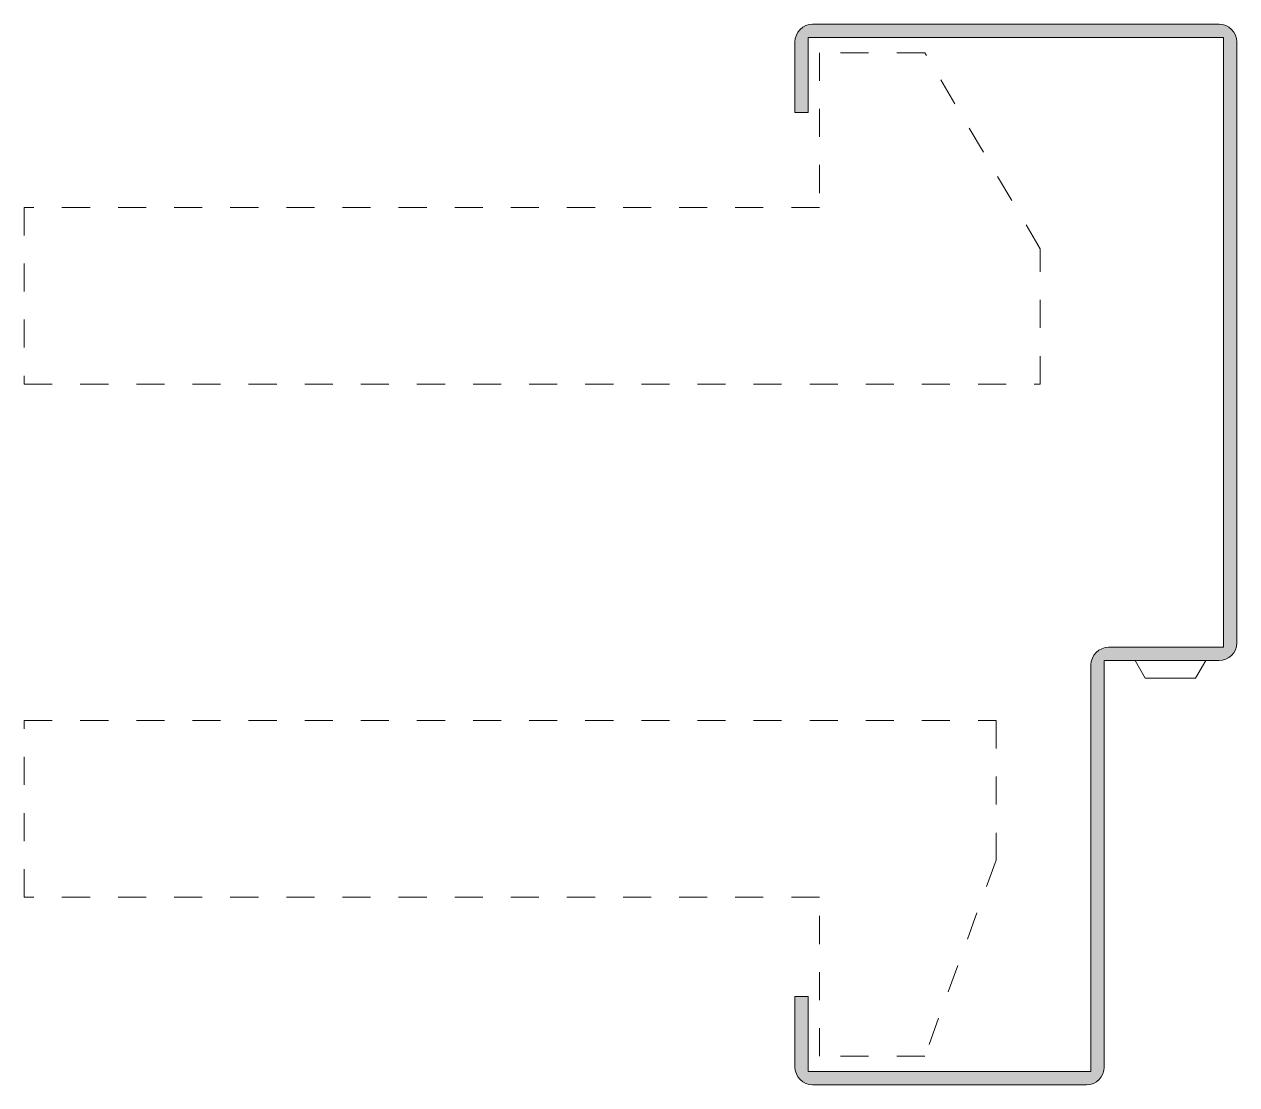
# Model space of a CAD drawing. Header units: metres. Extents: x -87 to 50, y -60 to 60.
import ezdxf

# ---------------------------------------------------------------- set-up
doc = ezdxf.new("R2010")
doc.units = ezdxf.units.M
doc.linetypes.add('Dash', pattern=[6.35, 3.175, -3.175])
doc.layers.add('A-DETL-GENF', color=92, linetype='Continuous', lineweight=18)
doc.layers.add('A-DETL-GENF-HDLN', color=1, linetype='Dash', lineweight=18)

# ---------------------------------------------------------------- blocks, each defined once
blk = doc.blocks.new('32 stalen kozijn - 50x120 muurd 100-2387217-00_0 Basismaterialen')
at = {"layer": 'A-DETL-GENF', "linetype": 'Dash'}
blk.add_hatch(color=256, dxfattribs=at).paths.add_polyline_path([(33, -60), (33.52, -59.93), (34, -59.73), (34.41, -59.41), (34.73, -59), (34.93, -58.52), (35, -58), (35, -12), (48, -12), (48.52, -11.93), (49, -11.73), (49.41, -11.41), (49.73, -11), (49.93, -10.52), (50, -10), (50, 58), (49.93, 58.52), (49.73, 59), (49.41, 59.41), (49, 59.73), (48.52, 59.93), (48, 60), (2, 60), (1.48, 59.93), (1, 59.73), (0.59, 59.41), (0.27, 59), (0.07, 58.52), (0, 58), (0, 50), (1.5, 50), (1.5, 58.5), (48.5, 58.5), (48.5, -10.5), (35.5, -10.5), (34.98, -10.57), (34.5, -10.77), (34.09, -11.09), (33.77, -11.5), (33.57, -11.98), (33.5, -12.5), (33.5, -58.5), (1.5, -58.5), (1.5, -50), (0, -50), (0, -58), (0.07, -58.52), (0.27, -59), (0.59, -59.41), (1, -59.73), (1.48, -59.93), (2, -60), (10.63, -60)])
at = {"layer": 'A-DETL-GENF'}
for p, q in [((48, 60), (2, 60)), ((0, 58), (0, 50)), ((1.5, 50), (1.5, 58.5)), ((1.5, 58.5), (48.5, 58.5)), ((48.5, 58.5), (48.5, -10.5)), ((50, -10), (50, 58)), ((0, 50), (1.5, 50)), ((48.5, -10.5), (35.5, -10.5)), ((35, -58), (35, -12)), ((35, -12), (38.49, -12)), ((46.5, -12), (38.49, -12)), ((38.49, -12), (39.65, -14.01)), ((45.34, -14.01), (46.5, -12)), ((46.5, -12), (48, -12)), ((33.5, -12.5), (33.5, -58.5)), ((39.65, -14.01), (45.34, -14.01)), ((1.5, -50), (0, -50)), ((0, -50), (0, -58)), ((1.5, -58.5), (1.5, -50)), ((33.5, -58.5), (1.5, -58.5)), ((2, -60), (33, -60))]:
    blk.add_line(p, q, dxfattribs=at)
for centre, start, end in [((2, 58), 90, 180), ((48, 58), 360, 90), ((35.5, -12.5), 90, 180), ((48, -10), 270, 360), ((2, -58), 180, 270), ((33, -58), 270, 360)]:
    blk.add_arc(centre, 2, start, end, dxfattribs=at)
at = {"layer": 'A-DETL-GENF-HDLN'}
for p, q in [((2.77, 56.78), (2.77, 39.28)), ((14.69, 56.78), (2.77, 56.78)), ((27.77, 34.57), (14.69, 56.78)), ((2.77, 39.28), (-87.23, 39.28)), ((-87.23, 39.28), (-87.23, 19.28)), ((27.77, 19.28), (27.77, 34.57)), ((-87.23, 19.28), (27.77, 19.28)), ((-87.23, -38.78), (-87.23, -18.78)), ((-87.23, -18.78), (22.77, -18.78)), ((22.77, -18.78), (22.77, -34.57)), ((22.77, -34.57), (14.69, -56.78)), ((2.77, -38.78), (-87.23, -38.78)), ((2.77, -56.78), (2.77, -38.78)), ((14.69, -56.78), (2.77, -56.78))]:
    blk.add_line(p, q, dxfattribs=at)

msp = doc.modelspace()

# ---------------------------------------------------------------- block references
msp.add_blockref('32 stalen kozijn - 50x120 muurd 100-2387217-00_0 Basismaterialen', (0, 0))

doc.saveas('drawing.dxf')
